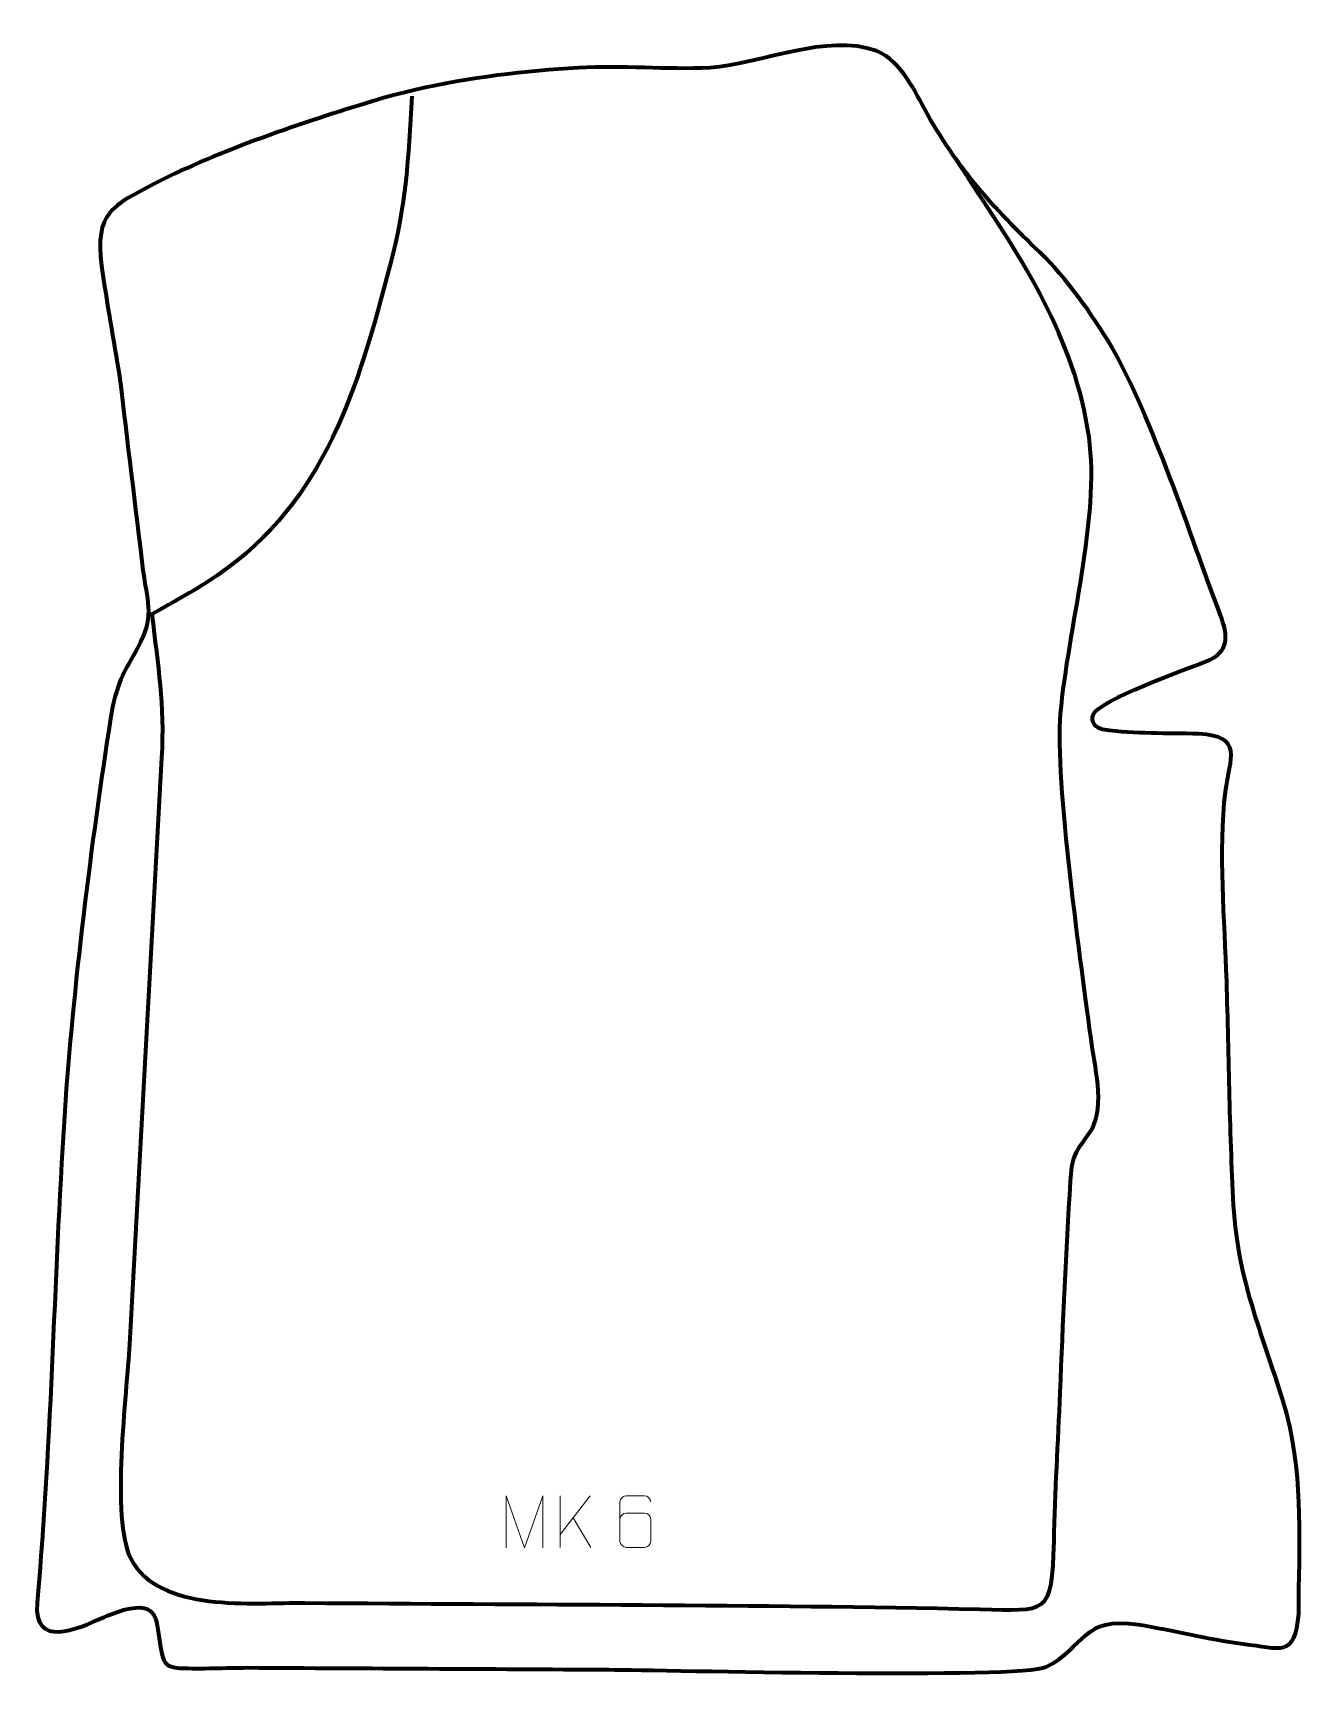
# Model space of a CAD drawing. Header units: millimetres. Extents: x -579 to 33, y -74 to 718.
import ezdxf

# ---------------------------------------------------------------- set-up
doc = ezdxf.new("R2010")
doc.units = ezdxf.units.MM
doc.header["$MEASUREMENT"] = 0
doc.layers.add('layer 2', color=7, linetype='Continuous')
doc.layers.add('layer 3', color=7, linetype='Continuous')

msp = doc.modelspace()

# ---------------------------------------------------------------- linework, layer by layer
at = {"layer": 'layer 2', "color": 142, "lineweight": 158}
msp.add_open_spline([(-396.6468, 687.7126), (-398.4567, 656.7411), (-399.1554, 636.5927), (-407.1771, 606.0064), (-407.1771, 606.0064), (-422.4791, 547.7528), (-438.0283, 492.9115), (-490.332, 456.9117), (-490.332, 456.9117), (-500.7619, 449.8584), (-510.8485, 444.3348), (-521.7538, 438.1857), (-521.7538, 438.1857), (-518.8757, 412.8901), (-515.6726, 395.1146), (-517.0859, 369.0962), (-517.0859, 369.0962), (-522.1978, 274.9948), (-527.4271, 180.8989), (-532.4973, 86.7928), (-532.4973, 86.7928), (-533.9364, 63.6566), (-541.6889, 2.1367), (-531.9353, -16.4817), (-531.9353, -16.4817), (-518.1848, -42.7298), (-473.2524, -37.5349), (-448.1878, -37.7528), (-448.1878, -37.7528), (-339.9802, -38.6935), (-231.3798, -38.4323), (-123.2351, -40.7814), (-123.2351, -40.7814), (-91.0933, -41.4796), (-88.2086, -44.0876), (-87.4878, -8.3024), (-87.4878, -8.3024), (-87.0041, 15.7097), (-85.5388, 39.5643), (-84.517, 63.545), (-84.517, 63.545), (-83.0924, 97.3984), (-81.6589, 131.2329), (-79.545, 165.0527), (-79.545, 165.0527), (-78.8237, 176.5252), (-77.6565, 178.8014), (-71.1464, 187.3624), (-71.1464, 187.3624), (-62.3021, 198.9928), (-67.4858, 217.873), (-69.2953, 231.2874), (-69.2953, 231.2874), (-74.2981, 268.3736), (-87.1146, 358.4956), (-84.3074, 390.2911), (-84.3074, 390.2911), (-80.6972, 431.1803), (-65.2205, 484.7851), (-70.6262, 523.3947), (-70.6262, 523.3947), (-77.3054, 571.1018), (-102.9745, 609.3759), (-128.766, 648.2968), (-128.766, 648.2968), (-130.7024, 651.2617), (-132.6344, 654.2291), (-134.5632, 657.1989)], degree=3, knots=[0, 0, 0, 0, 0.05555556, 0.05555556, 0.05555556, 0.05555556, 0.11111111, 0.11111111, 0.11111111, 0.11111111, 0.16666667, 0.16666667, 0.16666667, 0.16666667, 0.22222222, 0.22222222, 0.22222222, 0.22222222, 0.27777778, 0.27777778, 0.27777778, 0.27777778, 0.33333333, 0.33333333, 0.33333333, 0.33333333, 0.38888889, 0.38888889, 0.38888889, 0.38888889, 0.44444444, 0.44444444, 0.44444444, 0.44444444, 0.5, 0.5, 0.5, 0.5, 0.55555556, 0.55555556, 0.55555556, 0.55555556, 0.61111111, 0.61111111, 0.61111111, 0.61111111, 0.66666667, 0.66666667, 0.66666667, 0.66666667, 0.72222222, 0.72222222, 0.72222222, 0.72222222, 0.77777778, 0.77777778, 0.77777778, 0.77777778, 0.83333333, 0.83333333, 0.83333333, 0.83333333, 0.88888889, 0.88888889, 0.88888889, 0.88888889, 1, 1, 1, 1], dxfattribs=at)
at = {"layer": 'layer 2', "color": 250, "lineweight": 9}
for points, knots in [([(-351.2756, -11.2008), (-351.2756, -11.2008), (-351.2756, 13.7571), (-351.2756, 13.7571), (-351.2756, 13.7571), (-351.2756, 13.7571), (-342.3505, -11.2008), (-342.3505, -11.2008), (-342.3505, -11.2008), (-342.3505, -11.2008), (-333.5906, 13.7566), (-333.5906, 13.7566), (-333.5906, 13.7566), (-333.5906, 13.7566), (-333.5906, -11.2008), (-333.5906, -11.2008)], [0, 0, 0, 0, 0.2, 0.2, 0.2, 0.2, 0.4, 0.4, 0.4, 0.4, 0.6, 0.6, 0.6, 0.6, 1, 1, 1, 1]), ([(-281.6069, 10.8852), (-281.631, 12.2247), (-282.9872, 13.8779), (-284.5591, 13.8436), (-284.5591, 13.8436), (-287.5439, 13.8433), (-290.5291, 13.8433), (-293.5145, 13.8436), (-293.5145, 13.8436), (-294.7336, 13.8585), (-296.4618, 12.4209), (-296.4668, 10.8852), (-296.4668, 10.8852), (-296.4665, 4.5247), (-296.4665, -1.8361), (-296.4668, -8.1968), (-296.4668, -8.1968), (-296.4621, -9.3597), (-294.7336, -11.1308), (-293.5145, -11.1552), (-293.5145, -11.1552), (-290.5291, -11.1549), (-287.5439, -11.1549), (-284.5591, -11.1552), (-284.5591, -11.1552), (-283.281, -11.1114), (-281.6113, -9.4969), (-281.6069, -8.1968), (-281.6069, -8.1968), (-281.6069, -4.6135), (-281.6069, -1.0304), (-281.6069, 2.5523), (-281.6069, 2.5523), (-281.6454, 4.0305), (-283.2281, 5.4634), (-284.5591, 5.4614), (-284.5591, 5.4614), (-287.5439, 5.4617), (-290.5291, 5.4617), (-293.5145, 5.4614), (-293.5145, 5.4614), (-294.844, 5.4664), (-296.487, 3.9591), (-296.4453, 2.5306)], [0, 0, 0, 0, 0.08333333, 0.08333333, 0.08333333, 0.08333333, 0.16666667, 0.16666667, 0.16666667, 0.16666667, 0.25, 0.25, 0.25, 0.25, 0.33333333, 0.33333333, 0.33333333, 0.33333333, 0.41666667, 0.41666667, 0.41666667, 0.41666667, 0.5, 0.5, 0.5, 0.5, 0.58333333, 0.58333333, 0.58333333, 0.58333333, 0.66666667, 0.66666667, 0.66666667, 0.66666667, 0.75, 0.75, 0.75, 0.75, 0.83333333, 0.83333333, 0.83333333, 0.83333333, 1, 1, 1, 1])]:
    msp.add_open_spline(points, degree=3, knots=knots, dxfattribs=at)
for points in [[(-325.2249, 13.7815), (-325.2249, 13.7815), (-325.2249, -11.1721), (-325.2249, -11.1721)], [(-310.8487, 13.7815), (-310.8487, 13.7815), (-325.2249, -4.8582), (-325.2249, -4.8582)], [(-310.5234, -11.0763), (-310.5234, -11.0763), (-318.9939, 3.2373), (-318.9939, 3.2373)]]:
    msp.add_open_spline(points, degree=3, dxfattribs=at)
at = {"layer": 'layer 3', "color": 242, "lineweight": 158}
msp.add_open_spline([(-537.3369, 552.6432), (-540.2321, 570.2712), (-543.5042, 588.2555), (-546.0679, 605.8851), (-546.0679, 605.8851), (-549.0645, 631.7414), (-541.4647, 634.5861), (-519.7817, 645.8774), (-519.7817, 645.8774), (-489.4795, 661.4286), (-448.3472, 675.235), (-415.3468, 685.298), (-415.3468, 685.298), (-408.725, 687.3173), (-401.8511, 689.1252), (-394.8209, 690.7373), (-394.8209, 690.7373), (-369.2407, 696.6033), (-341.5905, 699.8792), (-316.4808, 701.3277), (-316.4808, 701.3277), (-295.2698, 702.5513), (-273.9257, 700.2613), (-253.159, 701.3477), (-253.159, 701.3477), (-227.6126, 703.2351), (-197.4182, 718.1013), (-172.8685, 709.4393), (-172.8685, 709.4393), (-160.44, 703.9189), (-154.779, 690.3352), (-148.3789, 678.91), (-148.3789, 678.91), (-132.2271, 650.7023), (-117.4433, 634.8195), (-94.3665, 612.4928), (-94.3665, 612.4928), (-81.3892, 599.7866), (-69.1433, 582.7849), (-59.8511, 567.1714), (-59.8511, 567.1714), (-40.0503, 532.5503), (-21.9476, 476.4183), (-7.4631, 438.1083), (-7.4631, 438.1083), (-3.5074, 427.646), (-2.8407, 420.0011), (-14.4916, 415.4067), (-14.4916, 415.4067), (-23.5138, 411.8934), (-66.0133, 396.8608), (-68.6885, 389.854), (-68.6885, 389.854), (-69.9576, 386.5298), (-67.3703, 383.2985), (-63.924, 382.6527), (-63.924, 382.6527), (-47.6125, 380.3986), (-33.8857, 381.1087), (-17.7452, 380.603), (-17.7452, 380.603), (3.8691, 379.3927), (-2.6606, 369.2085), (-4.9379, 352.794), (-4.9379, 352.794), (-8.3539, 324.2115), (-5.2434, 290.7308), (-4.3523, 261.6218), (-4.3523, 261.6218), (-3.2431, 224.5959), (-2.9434, 187.1556), (-0.8077, 150.2099), (-0.8077, 150.2099), (2.4382, 111.6294), (14.664, 88.2749), (24.721, 52.6533), (24.721, 52.6533), (32.9002, 19.2288), (30.3799, -9.3339), (30.3333, -43.0916), (30.3333, -43.0916), (28.7735, -64.3314), (21.6705, -59.6384), (3.4566, -57.4764), (3.4566, -57.4764), (-13.7986, -55.2206), (-29.9102, -50.9923), (-46.8531, -48.1703), (-46.8531, -48.1703), (-74.1845, -44.1651), (-72.2468, -59.0141), (-91.2673, -68.5855), (-91.2673, -68.5855), (-102.941, -74.4599), (-276.5116, -70.0442), (-301.8365, -69.9054), (-301.8365, -69.9054), (-359.7734, -69.5881), (-417.7103, -69.2709), (-475.6472, -68.9531), (-475.6472, -68.9531), (-486.2123, -69.0233), (-497.8587, -69.5684), (-508.2693, -69.1594), (-508.2693, -69.1594), (-515.3656, -68.8807), (-516.497, -66.1848), (-517.6808, -59.1175), (-517.6808, -59.1175), (-519.6808, -47.1768), (-517.9502, -36.3733), (-535.4006, -41.1858), (-535.4006, -41.1858), (-539.1777, -42.2274), (-542.5031, -43.6487), (-546.0928, -45.179), (-546.0928, -45.179), (-557.4321, -50.2361), (-579.0484, -59.8604), (-577.0018, -37.7622), (-577.0018, -37.7622), (-569.9302, 42.0054), (-568.8498, 123.8983), (-563.3798, 204.1403), (-563.3798, 204.1403), (-559.1904, 263.544), (-550.1268, 334.8284), (-540.772, 393.5707), (-540.772, 393.5707), (-536.9634, 409.6643), (-534.2625, 411.0728), (-527.316, 424.6958), (-527.316, 424.6958), (-520.5872, 437.8917), (-524.3788, 445.5832), (-526.0624, 459.2352), (-526.0624, 459.2352), (-529.8871, 490.3538), (-533.5658, 521.5147), (-537.3369, 552.6432)], degree=3, knots=[0, 0, 0, 0, 0.02777778, 0.02777778, 0.02777778, 0.02777778, 0.05555556, 0.05555556, 0.05555556, 0.05555556, 0.08333333, 0.08333333, 0.08333333, 0.08333333, 0.11111111, 0.11111111, 0.11111111, 0.11111111, 0.13888889, 0.13888889, 0.13888889, 0.13888889, 0.16666667, 0.16666667, 0.16666667, 0.16666667, 0.19444444, 0.19444444, 0.19444444, 0.19444444, 0.22222222, 0.22222222, 0.22222222, 0.22222222, 0.25, 0.25, 0.25, 0.25, 0.27777778, 0.27777778, 0.27777778, 0.27777778, 0.30555556, 0.30555556, 0.30555556, 0.30555556, 0.33333333, 0.33333333, 0.33333333, 0.33333333, 0.36111111, 0.36111111, 0.36111111, 0.36111111, 0.38888889, 0.38888889, 0.38888889, 0.38888889, 0.41666667, 0.41666667, 0.41666667, 0.41666667, 0.44444444, 0.44444444, 0.44444444, 0.44444444, 0.47222222, 0.47222222, 0.47222222, 0.47222222, 0.5, 0.5, 0.5, 0.5, 0.52777778, 0.52777778, 0.52777778, 0.52777778, 0.55555556, 0.55555556, 0.55555556, 0.55555556, 0.58333333, 0.58333333, 0.58333333, 0.58333333, 0.61111111, 0.61111111, 0.61111111, 0.61111111, 0.63888889, 0.63888889, 0.63888889, 0.63888889, 0.66666667, 0.66666667, 0.66666667, 0.66666667, 0.69444444, 0.69444444, 0.69444444, 0.69444444, 0.72222222, 0.72222222, 0.72222222, 0.72222222, 0.75, 0.75, 0.75, 0.75, 0.77777778, 0.77777778, 0.77777778, 0.77777778, 0.80555556, 0.80555556, 0.80555556, 0.80555556, 0.83333333, 0.83333333, 0.83333333, 0.83333333, 0.86111111, 0.86111111, 0.86111111, 0.86111111, 0.88888889, 0.88888889, 0.88888889, 0.88888889, 0.91666667, 0.91666667, 0.91666667, 0.91666667, 0.94444444, 0.94444444, 0.94444444, 0.94444444, 1, 1, 1, 1], dxfattribs=at)

doc.saveas('drawing.dxf')
